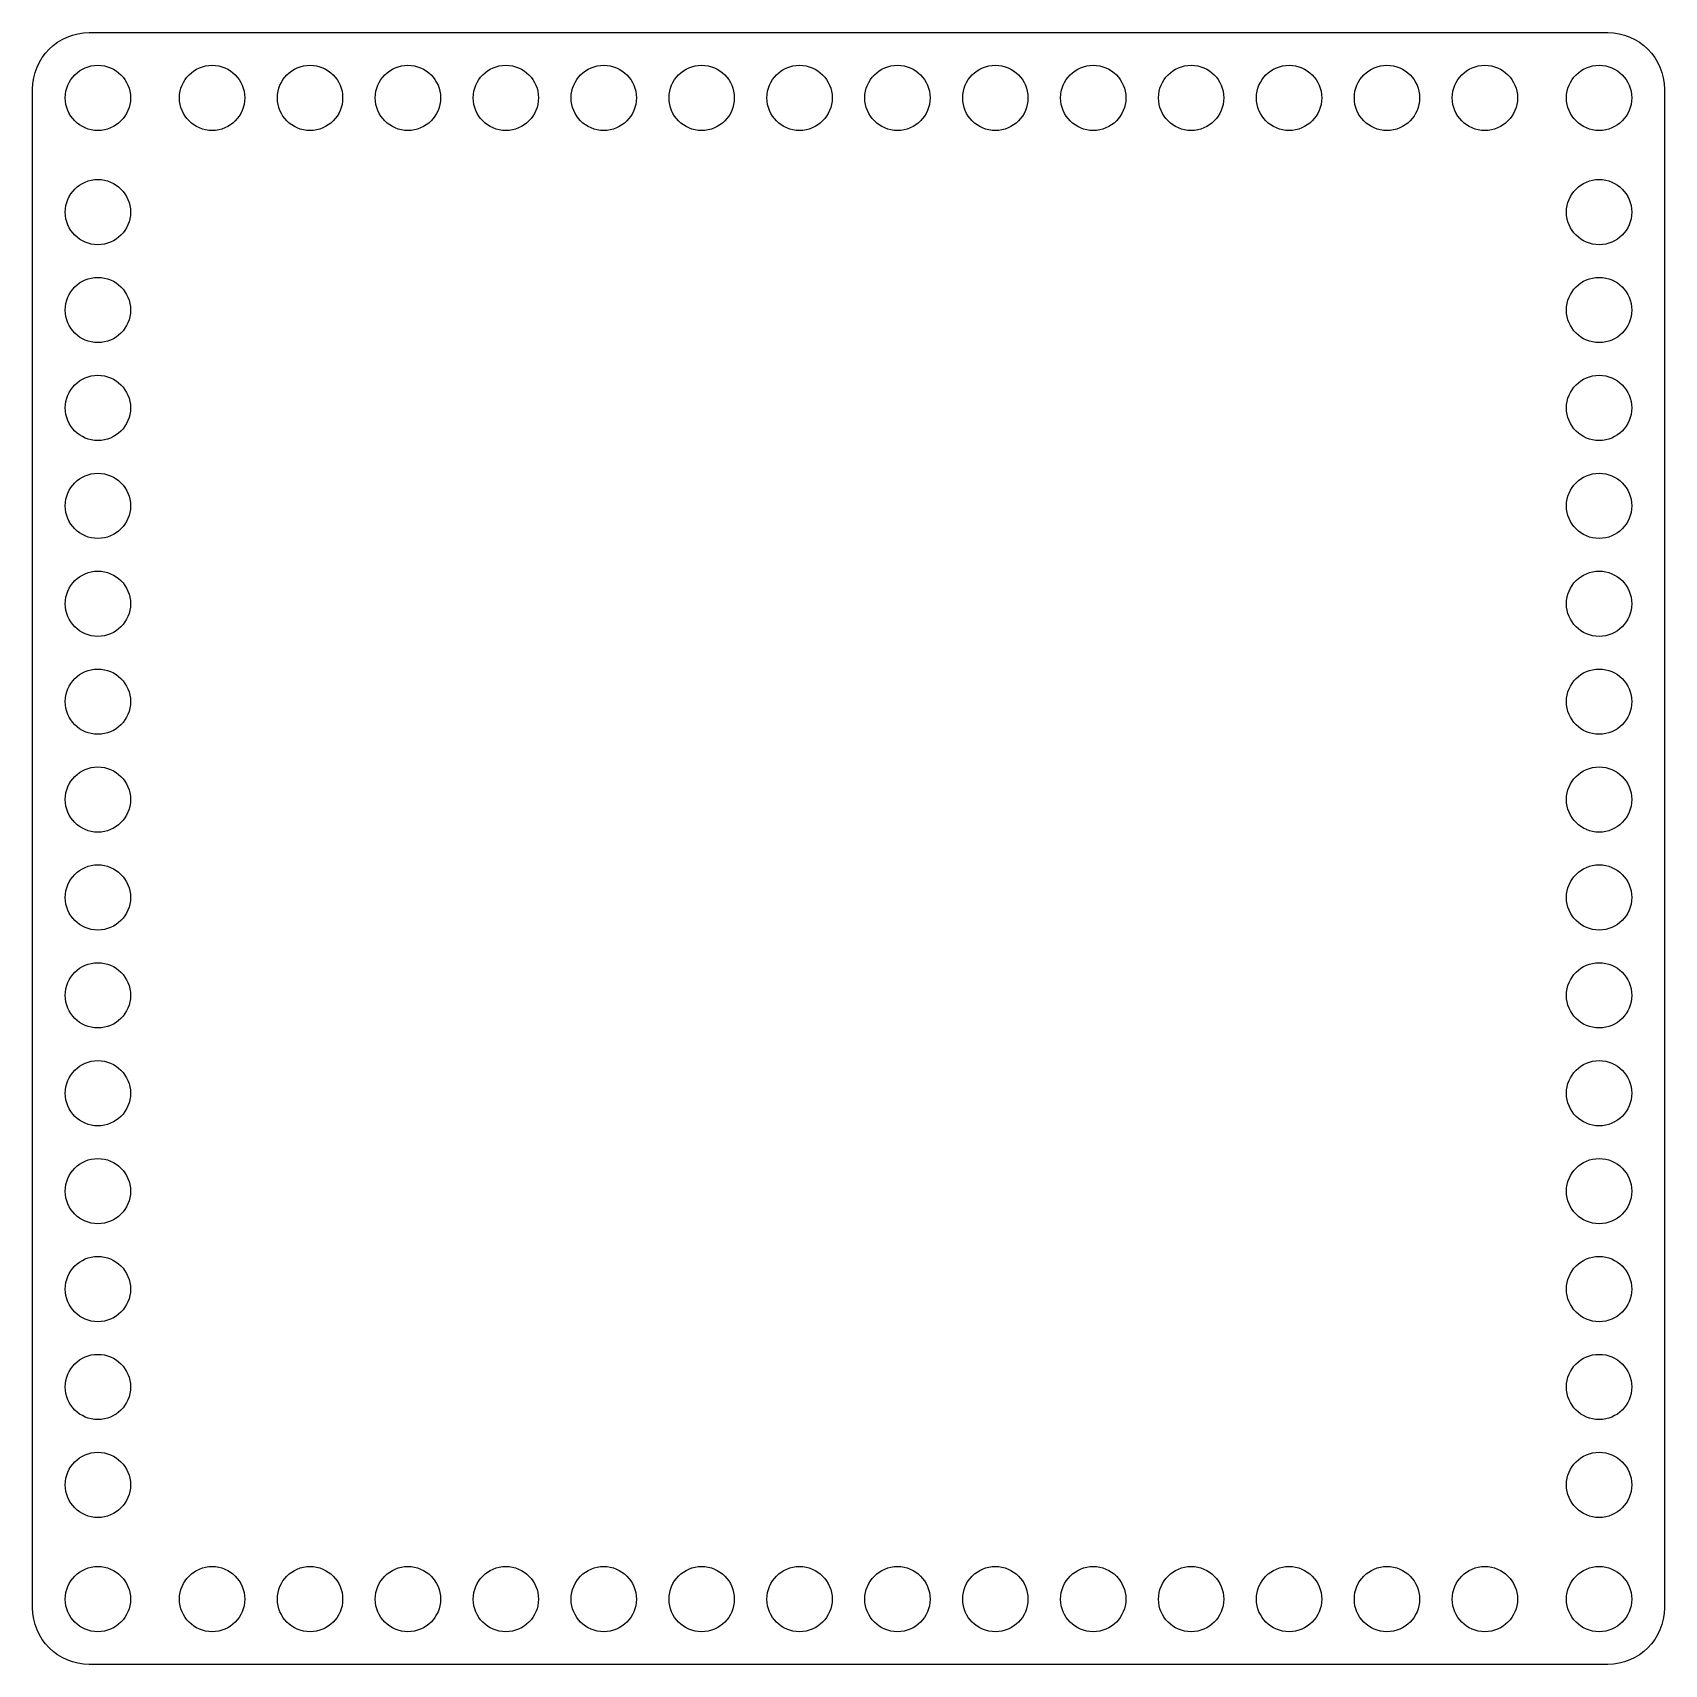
# Model space of a CAD drawing. Extents: x 1347 to 2055, y 497 to 1205.
import ezdxf

# ---------------------------------------------------------------- set-up
doc = ezdxf.new("R2010")
doc.units = 0
doc.layers.add('W0102_Printing_25X25', color=7, linetype='CONTINUOUS')

msp = doc.modelspace()

# ---------------------------------------------------------------- linework, layer by layer
at = {"layer": 'W0102_Printing_25X25', "color": 1}
for points in [[(1371.350966, 1205.27087), (2030.914949, 1205.27087)], [(1346.801966, 521.157887), (1346.801966, 1180.72287)], [(2055.463949, 1180.72287), (2055.463949, 521.157887)], [(2030.914949, 496.609888), (1371.350966, 496.609888)]]:
    msp.add_lwpolyline(points, dxfattribs=at)
for points in [[(1389.321665, 1176.924871)], [(1438.928064, 1176.924871)], [(1481.447763, 1176.924871)], [(1523.967462, 1176.924871)], [(1566.487161, 1176.924871)], [(1609.00676, 1176.924871)], [(1651.526459, 1176.924871)], [(1694.046258, 1176.924871)], [(1736.565857, 1176.924871)], [(1779.085556, 1176.924871)], [(1821.605154, 1176.924871)], [(1864.124953, 1176.924871)], [(1906.644652, 1176.924871)], [(1949.164251, 1176.924871)], [(1991.68395, 1176.924871)], [(2041.290349, 1176.924871)], [(1389.321665, 1127.318472)], [(2041.290249, 1127.318472)], [(1389.321665, 1084.798773)], [(2041.290249, 1084.798773)], [(1389.321665, 1042.279174)], [(2041.290249, 1042.279174)], [(1389.321665, 999.759475)], [(2041.290249, 999.759475)], [(1389.321665, 957.239776)], [(2041.290249, 957.239776)], [(1389.321665, 914.720077)], [(2041.290249, 914.720077)], [(1389.321665, 872.200378)], [(2041.290249, 872.200378)], [(1389.321665, 829.680679)], [(2041.290249, 829.680679)], [(1389.321665, 787.16108)], [(2041.290249, 787.16108)], [(1389.321665, 744.641381)], [(2041.290249, 744.641381)], [(1389.321665, 702.121682)], [(2041.290249, 702.121682)], [(1389.321665, 659.601984)], [(2041.290249, 659.601984)], [(1389.321665, 617.082285)], [(2041.290249, 617.082285)], [(1389.321665, 574.562586)], [(2041.290249, 574.562586)], [(1389.321765, 524.956287)], [(1438.928064, 524.956387)], [(1481.447763, 524.956387)], [(1523.967462, 524.956387)], [(1566.487161, 524.956387)], [(1609.00676, 524.956387)], [(1651.526459, 524.956387)], [(1694.046258, 524.956387)], [(1736.565857, 524.956387)], [(1779.085556, 524.956387)], [(1821.605154, 524.956387)], [(1864.124953, 524.956387)], [(1906.644652, 524.956387)], [(1949.164251, 524.956387)], [(1991.68395, 524.956387)], [(2041.290249, 524.956387)], [(2030.914949, 496.609888)]]:
    msp.add_lwpolyline(points, close=True, dxfattribs=at)
for points in [[(1346.801966, 1180.72287), (1346.801966, 1194.28087), (1357.792966, 1205.27087), (1371.350966, 1205.27087)], [(2030.914949, 1205.27087), (2044.472949, 1205.27087), (2055.463949, 1194.28087), (2055.463949, 1180.72287)], [(1360.975666, 1176.924871), (1360.975666, 1184.75287), (1367.320666, 1191.09787), (1375.148666, 1191.09787)], [(1375.148666, 1191.09787), (1382.975665, 1191.09787), (1389.321665, 1184.75287), (1389.321665, 1176.924871)], [(1410.582065, 1176.924871), (1410.582065, 1184.75287), (1416.927065, 1191.09787), (1424.755064, 1191.09787)], [(1424.755064, 1191.09787), (1432.582064, 1191.09787), (1438.928064, 1184.75287), (1438.928064, 1176.924871)], [(1453.101764, 1176.924871), (1453.101764, 1184.75287), (1459.446764, 1191.09787), (1467.274763, 1191.09787)], [(1467.274763, 1191.09787), (1475.102763, 1191.09787), (1481.447763, 1184.75287), (1481.447763, 1176.924871)], [(1495.621463, 1176.924871), (1495.621463, 1184.75287), (1501.966462, 1191.09787), (1509.794462, 1191.09787)], [(1509.794462, 1191.09787), (1517.621462, 1191.09787), (1523.967462, 1184.75287), (1523.967462, 1176.924871)], [(1538.141162, 1176.924871), (1538.141162, 1184.75287), (1544.486161, 1191.09787), (1552.314161, 1191.09787)], [(1552.314161, 1191.09787), (1560.141161, 1191.09787), (1566.487161, 1184.75287), (1566.487161, 1176.924871)], [(1580.66076, 1176.924871), (1580.66076, 1184.75287), (1587.00576, 1191.09787), (1594.83376, 1191.09787)], [(1594.83376, 1191.09787), (1602.66076, 1191.09787), (1609.00676, 1184.75287), (1609.00676, 1176.924871)], [(1623.180459, 1176.924871), (1623.180459, 1184.75287), (1629.525459, 1191.09787), (1637.353459, 1191.09787)], [(1637.353459, 1191.09787), (1645.181459, 1191.09787), (1651.526459, 1184.75287), (1651.526459, 1176.924871)], [(1665.700258, 1176.924871), (1665.700258, 1184.75287), (1672.045258, 1191.09787), (1679.873258, 1191.09787)], [(1679.873258, 1191.09787), (1687.700258, 1191.09787), (1694.046258, 1184.75287), (1694.046258, 1176.924871)], [(1708.219857, 1176.924871), (1708.219857, 1184.75287), (1714.564857, 1191.09787), (1722.392857, 1191.09787)], [(1722.392857, 1191.09787), (1730.219857, 1191.09787), (1736.565857, 1184.75287), (1736.565857, 1176.924871)], [(1750.739556, 1176.924871), (1750.739556, 1184.75287), (1757.084556, 1191.09787), (1764.912556, 1191.09787)], [(1764.912556, 1191.09787), (1772.739556, 1191.09787), (1779.085556, 1184.75287), (1779.085556, 1176.924871)], [(1793.259155, 1176.924871), (1793.259155, 1184.75287), (1799.604155, 1191.09787), (1807.432155, 1191.09787)], [(1807.432155, 1191.09787), (1815.260155, 1191.09787), (1821.605154, 1184.75287), (1821.605154, 1176.924871)], [(1835.778954, 1176.924871), (1835.778954, 1184.75287), (1842.123954, 1191.09787), (1849.951954, 1191.09787)], [(1849.951954, 1191.09787), (1857.778954, 1191.09787), (1864.124953, 1184.75287), (1864.124953, 1176.924871)], [(1878.298653, 1176.924871), (1878.298653, 1184.75287), (1884.643653, 1191.09787), (1892.471653, 1191.09787)], [(1892.471653, 1191.09787), (1900.298652, 1191.09787), (1906.644652, 1184.75287), (1906.644652, 1176.924871)], [(1920.818252, 1176.924871), (1920.818252, 1184.75287), (1927.163252, 1191.09787), (1934.991252, 1191.09787)], [(1934.991252, 1191.09787), (1942.818251, 1191.09787), (1949.164251, 1184.75287), (1949.164251, 1176.924871)], [(1963.337951, 1176.924871), (1963.337951, 1184.75287), (1969.682951, 1191.09787), (1977.510951, 1191.09787)], [(1977.510951, 1191.09787), (1985.33895, 1191.09787), (1991.68395, 1184.75287), (1991.68395, 1176.924871)], [(2012.94435, 1176.924871), (2012.94435, 1184.75287), (2019.28935, 1191.09787), (2027.117349, 1191.09787)], [(2027.117349, 1191.09787), (2034.944349, 1191.09787), (2041.290349, 1184.75287), (2041.290349, 1176.924871)], [(1375.148666, 1162.751871), (1367.320666, 1162.751871), (1360.975666, 1169.096871), (1360.975666, 1176.924871)], [(1389.321665, 1176.924871), (1389.321665, 1169.096871), (1382.975665, 1162.751871), (1375.148666, 1162.751871)], [(1424.755064, 1162.751871), (1416.927065, 1162.751871), (1410.582065, 1169.096871), (1410.582065, 1176.924871)], [(1438.928064, 1176.924871), (1438.928064, 1169.096871), (1432.582064, 1162.751871), (1424.755064, 1162.751871)], [(1467.274763, 1162.751871), (1459.446764, 1162.751871), (1453.101764, 1169.096871), (1453.101764, 1176.924871)], [(1481.447763, 1176.924871), (1481.447763, 1169.096871), (1475.102763, 1162.751871), (1467.274763, 1162.751871)], [(1509.794462, 1162.751871), (1501.966462, 1162.751871), (1495.621463, 1169.096871), (1495.621463, 1176.924871)], [(1523.967462, 1176.924871), (1523.967462, 1169.096871), (1517.621462, 1162.751871), (1509.794462, 1162.751871)], [(1552.314161, 1162.751871), (1544.486161, 1162.751871), (1538.141162, 1169.096871), (1538.141162, 1176.924871)], [(1566.487161, 1176.924871), (1566.487161, 1169.096871), (1560.141161, 1162.751871), (1552.314161, 1162.751871)], [(1594.83376, 1162.751871), (1587.00576, 1162.751871), (1580.66076, 1169.096871), (1580.66076, 1176.924871)], [(1609.00676, 1176.924871), (1609.00676, 1169.096871), (1602.66076, 1162.751871), (1594.83376, 1162.751871)], [(1637.353459, 1162.751871), (1629.525459, 1162.751871), (1623.180459, 1169.096871), (1623.180459, 1176.924871)], [(1651.526459, 1176.924871), (1651.526459, 1169.096871), (1645.181459, 1162.751871), (1637.353459, 1162.751871)], [(1679.873258, 1162.751871), (1672.045258, 1162.751871), (1665.700258, 1169.096871), (1665.700258, 1176.924871)], [(1694.046258, 1176.924871), (1694.046258, 1169.096871), (1687.700258, 1162.751871), (1679.873258, 1162.751871)], [(1722.392857, 1162.751871), (1714.564857, 1162.751871), (1708.219857, 1169.096871), (1708.219857, 1176.924871)], [(1736.565857, 1176.924871), (1736.565857, 1169.096871), (1730.219857, 1162.751871), (1722.392857, 1162.751871)], [(1764.912556, 1162.751871), (1757.084556, 1162.751871), (1750.739556, 1169.096871), (1750.739556, 1176.924871)], [(1779.085556, 1176.924871), (1779.085556, 1169.096871), (1772.739556, 1162.751871), (1764.912556, 1162.751871)], [(1807.432155, 1162.751871), (1799.604155, 1162.751871), (1793.259155, 1169.096871), (1793.259155, 1176.924871)], [(1821.605154, 1176.924871), (1821.605154, 1169.096871), (1815.260155, 1162.751871), (1807.432155, 1162.751871)], [(1849.951954, 1162.751871), (1842.123954, 1162.751871), (1835.778954, 1169.096871), (1835.778954, 1176.924871)], [(1864.124953, 1176.924871), (1864.124953, 1169.096871), (1857.778954, 1162.751871), (1849.951954, 1162.751871)], [(1892.471653, 1162.751871), (1884.643653, 1162.751871), (1878.298653, 1169.096871), (1878.298653, 1176.924871)], [(1906.644652, 1176.924871), (1906.644652, 1169.096871), (1900.298652, 1162.751871), (1892.471653, 1162.751871)], [(1934.991252, 1162.751871), (1927.163252, 1162.751871), (1920.818252, 1169.096871), (1920.818252, 1176.924871)], [(1949.164251, 1176.924871), (1949.164251, 1169.096871), (1942.818251, 1162.751871), (1934.991252, 1162.751871)], [(1977.510951, 1162.751871), (1969.682951, 1162.751871), (1963.337951, 1169.096871), (1963.337951, 1176.924871)], [(1991.68395, 1176.924871), (1991.68395, 1169.096871), (1985.33895, 1162.751871), (1977.510951, 1162.751871)], [(2027.117349, 1162.751871), (2019.28935, 1162.751871), (2012.94435, 1169.096871), (2012.94435, 1176.924871)], [(2041.290349, 1176.924871), (2041.290349, 1169.096871), (2034.944349, 1162.751871), (2027.117349, 1162.751871)], [(1360.975666, 1127.318472), (1360.975666, 1135.146472), (1367.320666, 1141.491471), (1375.148666, 1141.491471)], [(1375.148666, 1141.491471), (1382.975665, 1141.491471), (1389.321665, 1135.146472), (1389.321665, 1127.318472)], [(2012.94425, 1127.318472), (2012.94425, 1135.146472), (2019.28925, 1141.491471), (2027.117249, 1141.491471)], [(2027.117249, 1141.491471), (2034.944249, 1141.491471), (2041.290249, 1135.146472), (2041.290249, 1127.318472)], [(1375.148666, 1113.145472), (1367.320666, 1113.145472), (1360.975666, 1119.490472), (1360.975666, 1127.318472)], [(1389.321665, 1127.318472), (1389.321665, 1119.490472), (1382.975665, 1113.145472), (1375.148666, 1113.145472)], [(2027.117249, 1113.145472), (2019.28925, 1113.145472), (2012.94425, 1119.490472), (2012.94425, 1127.318472)], [(2041.290249, 1127.318472), (2041.290249, 1119.490472), (2034.944249, 1113.145472), (2027.117249, 1113.145472)], [(1360.975666, 1084.798773), (1360.975666, 1092.626773), (1367.320666, 1098.971773), (1375.148666, 1098.971773)], [(1375.148666, 1098.971773), (1382.975665, 1098.971773), (1389.321665, 1092.626773), (1389.321665, 1084.798773)], [(2012.94425, 1084.798773), (2012.94425, 1092.626773), (2019.28925, 1098.971773), (2027.117249, 1098.971773)], [(2027.117249, 1098.971773), (2034.944249, 1098.971773), (2041.290249, 1092.626773), (2041.290249, 1084.798773)], [(1375.148666, 1070.625773), (1367.320666, 1070.625773), (1360.975666, 1076.970773), (1360.975666, 1084.798773)], [(1389.321665, 1084.798773), (1389.321665, 1076.970773), (1382.975665, 1070.625773), (1375.148666, 1070.625773)], [(2027.117249, 1070.625773), (2019.28925, 1070.625773), (2012.94425, 1076.970773), (2012.94425, 1084.798773)], [(2041.290249, 1084.798773), (2041.290249, 1076.970773), (2034.944249, 1070.625773), (2027.117249, 1070.625773)], [(1360.975666, 1042.279174), (1360.975666, 1050.107174), (1367.320666, 1056.452174), (1375.148666, 1056.452174)], [(1375.148666, 1056.452174), (1382.975665, 1056.452174), (1389.321665, 1050.107174), (1389.321665, 1042.279174)], [(2012.94425, 1042.279174), (2012.94425, 1050.107174), (2019.28925, 1056.452174), (2027.117249, 1056.452174)], [(2027.117249, 1056.452174), (2034.944249, 1056.452174), (2041.290249, 1050.107174), (2041.290249, 1042.279174)], [(1375.148666, 1028.106174), (1367.320666, 1028.106174), (1360.975666, 1034.451174), (1360.975666, 1042.279174)], [(1389.321665, 1042.279174), (1389.321665, 1034.451174), (1382.975665, 1028.106174), (1375.148666, 1028.106174)], [(2027.117249, 1028.106174), (2019.28925, 1028.106174), (2012.94425, 1034.451174), (2012.94425, 1042.279174)], [(2041.290249, 1042.279174), (2041.290249, 1034.451174), (2034.944249, 1028.106174), (2027.117249, 1028.106174)], [(1360.975666, 999.759475), (1360.975666, 1007.587475), (1367.320666, 1013.932475), (1375.148666, 1013.932475)], [(1375.148666, 1013.932475), (1382.975665, 1013.932475), (1389.321665, 1007.587475), (1389.321665, 999.759475)], [(2012.94425, 999.759475), (2012.94425, 1007.587475), (2019.28925, 1013.932475), (2027.117249, 1013.932475)], [(2027.117249, 1013.932475), (2034.944249, 1013.932475), (2041.290249, 1007.587475), (2041.290249, 999.759475)], [(1375.148666, 985.586475), (1367.320666, 985.586475), (1360.975666, 991.931475), (1360.975666, 999.759475)], [(1389.321665, 999.759475), (1389.321665, 991.931475), (1382.975665, 985.586475), (1375.148666, 985.586475)], [(2027.117249, 985.586475), (2019.28925, 985.586475), (2012.94425, 991.931475), (2012.94425, 999.759475)], [(2041.290249, 999.759475), (2041.290249, 991.931475), (2034.944249, 985.586475), (2027.117249, 985.586475)], [(1360.975666, 957.239776), (1360.975666, 965.067776), (1367.320666, 971.412776), (1375.148666, 971.412776)], [(1375.148666, 971.412776), (1382.975665, 971.412776), (1389.321665, 965.067776), (1389.321665, 957.239776)], [(2012.94425, 957.239776), (2012.94425, 965.067776), (2019.28925, 971.412776), (2027.117249, 971.412776)], [(2027.117249, 971.412776), (2034.944249, 971.412776), (2041.290249, 965.067776), (2041.290249, 957.239776)], [(1375.148666, 943.066776), (1367.320666, 943.066776), (1360.975666, 949.411776), (1360.975666, 957.239776)], [(1389.321665, 957.239776), (1389.321665, 949.411776), (1382.975665, 943.066776), (1375.148666, 943.066776)], [(2027.117249, 943.066776), (2019.28925, 943.066776), (2012.94425, 949.411776), (2012.94425, 957.239776)], [(2041.290249, 957.239776), (2041.290249, 949.411776), (2034.944249, 943.066776), (2027.117249, 943.066776)], [(1360.975666, 914.720077), (1360.975666, 922.548077), (1367.320666, 928.893077), (1375.148666, 928.893077)], [(1375.148666, 928.893077), (1382.975665, 928.893077), (1389.321665, 922.548077), (1389.321665, 914.720077)], [(2012.94425, 914.720077), (2012.94425, 922.548077), (2019.28925, 928.893077), (2027.117249, 928.893077)], [(2027.117249, 928.893077), (2034.944249, 928.893077), (2041.290249, 922.548077), (2041.290249, 914.720077)], [(1375.148666, 900.547077), (1367.320666, 900.547077), (1360.975666, 906.892077), (1360.975666, 914.720077)], [(1389.321665, 914.720077), (1389.321665, 906.892077), (1382.975665, 900.547077), (1375.148666, 900.547077)], [(2027.117249, 900.547077), (2019.28925, 900.547077), (2012.94425, 906.892077), (2012.94425, 914.720077)], [(2041.290249, 914.720077), (2041.290249, 906.892077), (2034.944249, 900.547077), (2027.117249, 900.547077)], [(1360.975666, 872.200378), (1360.975666, 880.028378), (1367.320666, 886.373378), (1375.148666, 886.373378)], [(1375.148666, 886.373378), (1382.975665, 886.373378), (1389.321665, 880.028378), (1389.321665, 872.200378)], [(2012.94425, 872.200378), (2012.94425, 880.028378), (2019.28925, 886.373378), (2027.117249, 886.373378)], [(2027.117249, 886.373378), (2034.944249, 886.373378), (2041.290249, 880.028378), (2041.290249, 872.200378)], [(1375.148666, 858.027379), (1367.320666, 858.027379), (1360.975666, 864.372378), (1360.975666, 872.200378)], [(1389.321665, 872.200378), (1389.321665, 864.372378), (1382.975665, 858.027379), (1375.148666, 858.027379)], [(2027.117249, 858.027379), (2019.28925, 858.027379), (2012.94425, 864.372378), (2012.94425, 872.200378)], [(2041.290249, 872.200378), (2041.290249, 864.372378), (2034.944249, 858.027379), (2027.117249, 858.027379)], [(1360.975666, 829.680679), (1360.975666, 837.508679), (1367.320666, 843.853679), (1375.148666, 843.853679)], [(1375.148666, 843.853679), (1382.975665, 843.853679), (1389.321665, 837.508679), (1389.321665, 829.680679)], [(2012.94425, 829.680679), (2012.94425, 837.508679), (2019.28925, 843.853679), (2027.117249, 843.853679)], [(2027.117249, 843.853679), (2034.944249, 843.853679), (2041.290249, 837.508679), (2041.290249, 829.680679)], [(1375.148666, 815.50768), (1367.320666, 815.50768), (1360.975666, 821.852679), (1360.975666, 829.680679)], [(1389.321665, 829.680679), (1389.321665, 821.852679), (1382.975665, 815.50768), (1375.148666, 815.50768)], [(2027.117249, 815.50768), (2019.28925, 815.50768), (2012.94425, 821.852679), (2012.94425, 829.680679)], [(2041.290249, 829.680679), (2041.290249, 821.852679), (2034.944249, 815.50768), (2027.117249, 815.50768)], [(1360.975666, 787.16108), (1360.975666, 794.98908), (1367.320666, 801.33408), (1375.148666, 801.33408)], [(1375.148666, 801.33408), (1382.975665, 801.33408), (1389.321665, 794.98908), (1389.321665, 787.16108)], [(2012.94425, 787.16108), (2012.94425, 794.98908), (2019.28925, 801.33408), (2027.117249, 801.33408)], [(2027.117249, 801.33408), (2034.944249, 801.33408), (2041.290249, 794.98908), (2041.290249, 787.16108)], [(1375.148666, 772.988081), (1367.320666, 772.988081), (1360.975666, 779.333081), (1360.975666, 787.16108)], [(1389.321665, 787.16108), (1389.321665, 779.333081), (1382.975665, 772.988081), (1375.148666, 772.988081)], [(2027.117249, 772.988081), (2019.28925, 772.988081), (2012.94425, 779.333081), (2012.94425, 787.16108)], [(2041.290249, 787.16108), (2041.290249, 779.333081), (2034.944249, 772.988081), (2027.117249, 772.988081)], [(1360.975666, 744.641381), (1360.975666, 752.469381), (1367.320666, 758.814381), (1375.148666, 758.814381)], [(1375.148666, 758.814381), (1382.975665, 758.814381), (1389.321665, 752.469381), (1389.321665, 744.641381)], [(2012.94425, 744.641381), (2012.94425, 752.469381), (2019.28925, 758.814381), (2027.117249, 758.814381)], [(2027.117249, 758.814381), (2034.944249, 758.814381), (2041.290249, 752.469381), (2041.290249, 744.641381)], [(1375.148666, 730.468382), (1367.320666, 730.468382), (1360.975666, 736.813382), (1360.975666, 744.641381)], [(1389.321665, 744.641381), (1389.321665, 736.813382), (1382.975665, 730.468382), (1375.148666, 730.468382)], [(2027.117249, 730.468382), (2019.28925, 730.468382), (2012.94425, 736.813382), (2012.94425, 744.641381)], [(2041.290249, 744.641381), (2041.290249, 736.813382), (2034.944249, 730.468382), (2027.117249, 730.468382)], [(1360.975666, 702.121682), (1360.975666, 709.949682), (1367.320666, 716.294682), (1375.148666, 716.294682)], [(1375.148666, 716.294682), (1382.975665, 716.294682), (1389.321665, 709.949682), (1389.321665, 702.121682)], [(2012.94425, 702.121682), (2012.94425, 709.949682), (2019.28925, 716.294682), (2027.117249, 716.294682)], [(2027.117249, 716.294682), (2034.944249, 716.294682), (2041.290249, 709.949682), (2041.290249, 702.121682)], [(1375.148666, 687.948683), (1367.320666, 687.948683), (1360.975666, 694.293683), (1360.975666, 702.121682)], [(1389.321665, 702.121682), (1389.321665, 694.293683), (1382.975665, 687.948683), (1375.148666, 687.948683)], [(2027.117249, 687.948683), (2019.28925, 687.948683), (2012.94425, 694.293683), (2012.94425, 702.121682)], [(2041.290249, 702.121682), (2041.290249, 694.293683), (2034.944249, 687.948683), (2027.117249, 687.948683)], [(1360.975666, 659.601984), (1360.975666, 667.429983), (1367.320666, 673.774983), (1375.148666, 673.774983)], [(1375.148666, 673.774983), (1382.975665, 673.774983), (1389.321665, 667.429983), (1389.321665, 659.601984)], [(2012.94425, 659.601984), (2012.94425, 667.429983), (2019.28925, 673.774983), (2027.117249, 673.774983)], [(2027.117249, 673.774983), (2034.944249, 673.774983), (2041.290249, 667.429983), (2041.290249, 659.601984)], [(1375.148666, 645.428984), (1367.320666, 645.428984), (1360.975666, 651.773984), (1360.975666, 659.601984)], [(1389.321665, 659.601984), (1389.321665, 651.773984), (1382.975665, 645.428984), (1375.148666, 645.428984)], [(2027.117249, 645.428984), (2019.28925, 645.428984), (2012.94425, 651.773984), (2012.94425, 659.601984)], [(2041.290249, 659.601984), (2041.290249, 651.773984), (2034.944249, 645.428984), (2027.117249, 645.428984)], [(1360.975666, 617.082285), (1360.975666, 624.910284), (1367.320666, 631.255284), (1375.148666, 631.255284)], [(1375.148666, 631.255284), (1382.975665, 631.255284), (1389.321665, 624.910284), (1389.321665, 617.082285)], [(2012.94425, 617.082285), (2012.94425, 624.910284), (2019.28925, 631.255284), (2027.117249, 631.255284)], [(2027.117249, 631.255284), (2034.944249, 631.255284), (2041.290249, 624.910284), (2041.290249, 617.082285)], [(1375.148666, 602.909285), (1367.320666, 602.909285), (1360.975666, 609.254285), (1360.975666, 617.082285)], [(1389.321665, 617.082285), (1389.321665, 609.254285), (1382.975665, 602.909285), (1375.148666, 602.909285)], [(2027.117249, 602.909285), (2019.28925, 602.909285), (2012.94425, 609.254285), (2012.94425, 617.082285)], [(2041.290249, 617.082285), (2041.290249, 609.254285), (2034.944249, 602.909285), (2027.117249, 602.909285)], [(1360.975666, 574.562586), (1360.975666, 582.390585), (1367.320666, 588.735585), (1375.148666, 588.735585)], [(1375.148666, 588.735585), (1382.975665, 588.735585), (1389.321665, 582.390585), (1389.321665, 574.562586)], [(2012.94425, 574.562586), (2012.94425, 582.390585), (2019.28925, 588.735585), (2027.117249, 588.735585)], [(2027.117249, 588.735585), (2034.944249, 588.735585), (2041.290249, 582.390585), (2041.290249, 574.562586)], [(1375.148666, 560.389586), (1367.320666, 560.389586), (1360.975666, 566.734586), (1360.975666, 574.562586)], [(1389.321665, 574.562586), (1389.321665, 566.734586), (1382.975665, 560.389586), (1375.148666, 560.389586)], [(2027.117249, 560.389586), (2019.28925, 560.389586), (2012.94425, 566.734586), (2012.94425, 574.562586)], [(2041.290249, 574.562586), (2041.290249, 566.734586), (2034.944249, 560.389586), (2027.117249, 560.389586)], [(1360.975766, 524.956287), (1360.975766, 532.784287), (1367.320766, 539.129287), (1375.148766, 539.129287)], [(1375.148766, 539.129287), (1382.975765, 539.129287), (1389.321765, 532.784287), (1389.321765, 524.956287)], [(1410.582065, 524.956387), (1410.582065, 532.784387), (1416.927065, 539.129387), (1424.755064, 539.129387)], [(1424.755064, 539.129387), (1432.582064, 539.129387), (1438.928064, 532.784387), (1438.928064, 524.956387)], [(1453.101764, 524.956387), (1453.101764, 532.784387), (1459.446764, 539.129387), (1467.274763, 539.129387)], [(1467.274763, 539.129387), (1475.102763, 539.129387), (1481.447763, 532.784387), (1481.447763, 524.956387)], [(1495.621463, 524.956387), (1495.621463, 532.784387), (1501.966462, 539.129387), (1509.794462, 539.129387)], [(1509.794462, 539.129387), (1517.621462, 539.129387), (1523.967462, 532.784387), (1523.967462, 524.956387)], [(1538.141162, 524.956387), (1538.141162, 532.784387), (1544.486161, 539.129387), (1552.314161, 539.129387)], [(1552.314161, 539.129387), (1560.141161, 539.129387), (1566.487161, 532.784387), (1566.487161, 524.956387)], [(1580.66076, 524.956387), (1580.66076, 532.784387), (1587.00576, 539.129387), (1594.83376, 539.129387)], [(1594.83376, 539.129387), (1602.66076, 539.129387), (1609.00676, 532.784387), (1609.00676, 524.956387)], [(1623.180459, 524.956387), (1623.180459, 532.784387), (1629.525459, 539.129387), (1637.353459, 539.129387)], [(1637.353459, 539.129387), (1645.181459, 539.129387), (1651.526459, 532.784387), (1651.526459, 524.956387)], [(1665.700258, 524.956387), (1665.700258, 532.784387), (1672.045258, 539.129387), (1679.873258, 539.129387)], [(1679.873258, 539.129387), (1687.700258, 539.129387), (1694.046258, 532.784387), (1694.046258, 524.956387)], [(1708.219857, 524.956387), (1708.219857, 532.784387), (1714.564857, 539.129387), (1722.392857, 539.129387)], [(1722.392857, 539.129387), (1730.219857, 539.129387), (1736.565857, 532.784387), (1736.565857, 524.956387)], [(1750.739556, 524.956387), (1750.739556, 532.784387), (1757.084556, 539.129387), (1764.912556, 539.129387)], [(1764.912556, 539.129387), (1772.739556, 539.129387), (1779.085556, 532.784387), (1779.085556, 524.956387)], [(1793.259155, 524.956387), (1793.259155, 532.784387), (1799.604155, 539.129387), (1807.432155, 539.129387)], [(1807.432155, 539.129387), (1815.260155, 539.129387), (1821.605154, 532.784387), (1821.605154, 524.956387)], [(1835.778954, 524.956387), (1835.778954, 532.784387), (1842.123954, 539.129387), (1849.951954, 539.129387)], [(1849.951954, 539.129387), (1857.778954, 539.129387), (1864.124953, 532.784387), (1864.124953, 524.956387)], [(1878.298653, 524.956387), (1878.298653, 532.784387), (1884.643653, 539.129387), (1892.471653, 539.129387)], [(1892.471653, 539.129387), (1900.298652, 539.129387), (1906.644652, 532.784387), (1906.644652, 524.956387)], [(1920.818252, 524.956387), (1920.818252, 532.784387), (1927.163252, 539.129387), (1934.991252, 539.129387)], [(1934.991252, 539.129387), (1942.818251, 539.129387), (1949.164251, 532.784387), (1949.164251, 524.956387)], [(1963.337951, 524.956387), (1963.337951, 532.784387), (1969.682951, 539.129387), (1977.510951, 539.129387)], [(1977.510951, 539.129387), (1985.33895, 539.129387), (1991.68395, 532.784387), (1991.68395, 524.956387)], [(2012.94425, 524.956387), (2012.94425, 532.784387), (2019.28925, 539.129387), (2027.117249, 539.129387)], [(2027.117249, 539.129387), (2034.944249, 539.129387), (2041.290249, 532.784387), (2041.290249, 524.956387)], [(1375.148766, 510.783287), (1367.320766, 510.783287), (1360.975766, 517.128287), (1360.975766, 524.956287)], [(1389.321765, 524.956287), (1389.321765, 517.128287), (1382.975765, 510.783287), (1375.148766, 510.783287)], [(1424.755064, 510.783387), (1416.927065, 510.783387), (1410.582065, 517.128387), (1410.582065, 524.956387)], [(1438.928064, 524.956387), (1438.928064, 517.128387), (1432.582064, 510.783387), (1424.755064, 510.783387)], [(1467.274763, 510.783387), (1459.446764, 510.783387), (1453.101764, 517.128387), (1453.101764, 524.956387)], [(1481.447763, 524.956387), (1481.447763, 517.128387), (1475.102763, 510.783387), (1467.274763, 510.783387)], [(1509.794462, 510.783387), (1501.966462, 510.783387), (1495.621463, 517.128387), (1495.621463, 524.956387)], [(1523.967462, 524.956387), (1523.967462, 517.128387), (1517.621462, 510.783387), (1509.794462, 510.783387)], [(1552.314161, 510.783387), (1544.486161, 510.783387), (1538.141162, 517.128387), (1538.141162, 524.956387)], [(1566.487161, 524.956387), (1566.487161, 517.128387), (1560.141161, 510.783387), (1552.314161, 510.783387)], [(1594.83376, 510.783387), (1587.00576, 510.783387), (1580.66076, 517.128387), (1580.66076, 524.956387)], [(1609.00676, 524.956387), (1609.00676, 517.128387), (1602.66076, 510.783387), (1594.83376, 510.783387)], [(1637.353459, 510.783387), (1629.525459, 510.783387), (1623.180459, 517.128387), (1623.180459, 524.956387)], [(1651.526459, 524.956387), (1651.526459, 517.128387), (1645.181459, 510.783387), (1637.353459, 510.783387)], [(1679.873258, 510.783387), (1672.045258, 510.783387), (1665.700258, 517.128387), (1665.700258, 524.956387)], [(1694.046258, 524.956387), (1694.046258, 517.128387), (1687.700258, 510.783387), (1679.873258, 510.783387)], [(1722.392857, 510.783387), (1714.564857, 510.783387), (1708.219857, 517.128387), (1708.219857, 524.956387)], [(1736.565857, 524.956387), (1736.565857, 517.128387), (1730.219857, 510.783387), (1722.392857, 510.783387)], [(1764.912556, 510.783387), (1757.084556, 510.783387), (1750.739556, 517.128387), (1750.739556, 524.956387)], [(1779.085556, 524.956387), (1779.085556, 517.128387), (1772.739556, 510.783387), (1764.912556, 510.783387)], [(1807.432155, 510.783387), (1799.604155, 510.783387), (1793.259155, 517.128387), (1793.259155, 524.956387)], [(1821.605154, 524.956387), (1821.605154, 517.128387), (1815.260155, 510.783387), (1807.432155, 510.783387)], [(1849.951954, 510.783387), (1842.123954, 510.783387), (1835.778954, 517.128387), (1835.778954, 524.956387)], [(1864.124953, 524.956387), (1864.124953, 517.128387), (1857.778954, 510.783387), (1849.951954, 510.783387)], [(1892.471653, 510.783387), (1884.643653, 510.783387), (1878.298653, 517.128387), (1878.298653, 524.956387)], [(1906.644652, 524.956387), (1906.644652, 517.128387), (1900.298652, 510.783387), (1892.471653, 510.783387)], [(1934.991252, 510.783387), (1927.163252, 510.783387), (1920.818252, 517.128387), (1920.818252, 524.956387)], [(1949.164251, 524.956387), (1949.164251, 517.128387), (1942.818251, 510.783387), (1934.991252, 510.783387)], [(1977.510951, 510.783387), (1969.682951, 510.783387), (1963.337951, 517.128387), (1963.337951, 524.956387)], [(1991.68395, 524.956387), (1991.68395, 517.128387), (1985.33895, 510.783387), (1977.510951, 510.783387)], [(2027.117249, 510.783387), (2019.28925, 510.783387), (2012.94425, 517.128387), (2012.94425, 524.956387)], [(2041.290249, 524.956387), (2041.290249, 517.128387), (2034.944249, 510.783387), (2027.117249, 510.783387)], [(1371.350966, 496.609888), (1357.792966, 496.609888), (1346.801966, 507.600887), (1346.801966, 521.157887)], [(2055.463949, 521.157887), (2055.463949, 507.600887), (2044.472949, 496.609888), (2030.914949, 496.609888)]]:
    msp.add_open_spline(points, degree=3, dxfattribs=at)

doc.saveas('drawing.dxf')
